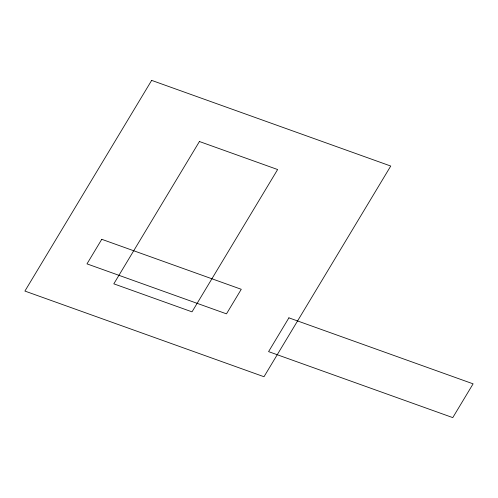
<?xml version="1.0" encoding="UTF-8"?>
<svg xmlns="http://www.w3.org/2000/svg" width="498" height="498" viewBox="0 0 498 498"><rect width="100%" height="100%" fill="white"/><g stroke="black" fill="none" stroke-linecap="round" stroke-linejoin="round"><path stroke-width="0.75" d="M151.653 80.383L24.9 291.069L263.996 376.731L390.749 166.046L151.653 80.383M101.766 239.308L86.988 263.872L226.484 313.852L241.262 289.288L101.766 239.308M199.43 141.519L113.812 283.835L192.01 311.848L277.629 169.538L199.43 141.519M288.902 317.842L268.578 351.625L452.775 417.617L473.1 383.84L288.902 317.842"/></g></svg>
